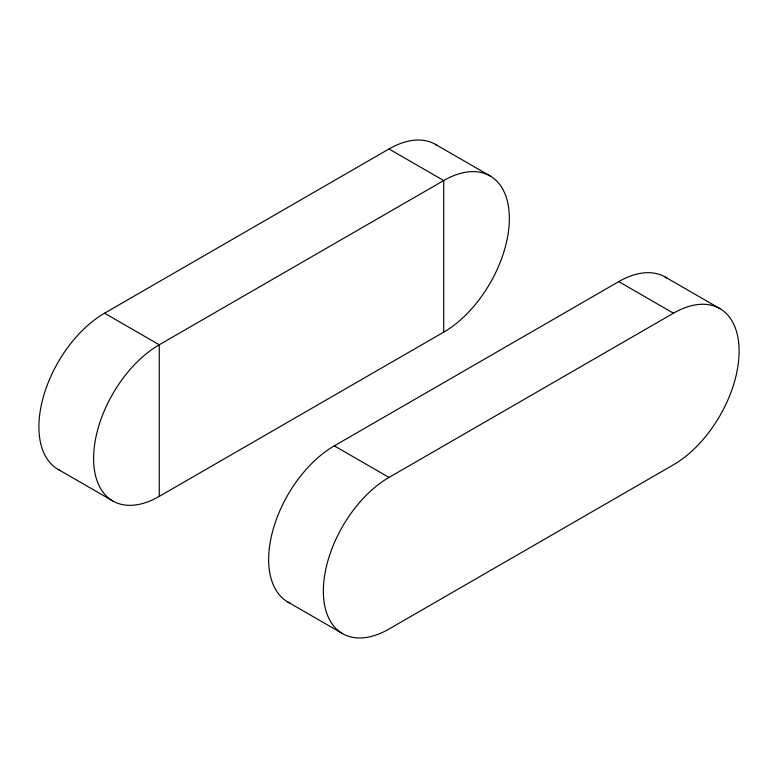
<?xml version="1.0" encoding="UTF-8"?>
<svg xmlns="http://www.w3.org/2000/svg" width="778" height="778" viewBox="0 0 778 778"><rect width="100%" height="100%" fill="white"/><g stroke="black" fill="none" stroke-linecap="round" stroke-linejoin="round"><path stroke-width="1.17" d="M60.178 470.486A92.835 53.594 -60 0 1 43.364 396.838A92.835 53.594 -60 0 1 104.544 313.203L389 148.968A92.835 53.594 -60 0 1 437.382 145.612M443.703 332.148L443.703 180.554L159.247 344.78A92.835 53.594 -60 0 0 93.603 458.485A92.835 53.594 -60 0 0 159.247 496.383L443.703 332.148A92.835 53.594 -60 0 0 509.347 218.453A92.835 53.594 -60 0 0 443.703 180.554L389 148.968M289.931 603.125A92.835 53.594 -60 0 1 273.117 529.487A92.835 53.594 -60 0 1 334.297 445.852L618.753 281.617A92.835 53.594 -60 0 1 667.135 278.261M389 477.429L673.456 313.203A92.835 53.594 -60 0 1 739.1 351.102A92.835 53.594 -60 0 1 673.456 464.797L389 629.032A92.835 53.594 -60 0 1 323.356 591.124A92.835 53.594 -60 0 1 389 477.429L334.297 445.852M435.417 144.377L490.121 175.954M665.171 277.017L719.874 308.603M618.753 281.617L673.456 313.203M104.544 313.203L159.247 344.78L159.247 496.383M58.126 469.397L112.829 500.983M287.879 602.046L342.583 633.623"/></g></svg>
